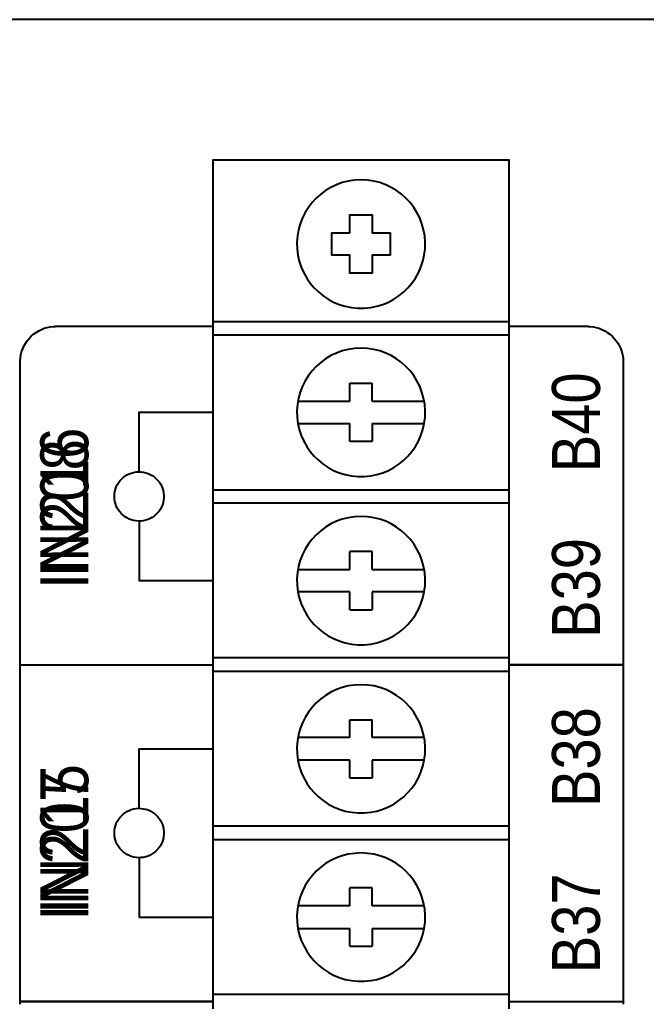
# Model space of a CAD drawing. Extents: x -11 to 35.7, y -8.8 to 26.3.
# Drawn here: x 21.332 to 22.728, y 8.577 to 10.765 of the extents above; entities that cross this region are included whole.
import ezdxf

# ---------------------------------------------------------------- set-up
doc = ezdxf.new("R2010")
doc.units = 0
doc.header["$MEASUREMENT"] = 0
for name, color, linetype in [('4_02__ADDITIONAL_12_STD_OU', 7, 'CONTINUOUS'), ('4_03__ADDITIONAL_4_STD_OUT', 7, 'CONTINUOUS'), ('4_04__ADDITIONAL_12_HIGH_I', 7, 'CONTINUOUS'), ('5_00_DWG', 7, 'CONTINUOUS')]:
    doc.layers.add(name, color=color, linetype=linetype)

msp = doc.modelspace()

# ---------------------------------------------------------------- linework, layer by layer
at = {"layer": '4_02__ADDITIONAL_12_STD_OU'}
for points in [[(22.4226, 3.702), (22.4226, 10.452), (21.7626, 10.452), (21.7626, 3.702), (22.4226, 3.702)], [(22.0676, 10.29), (22.0676, 10.33), (22.1176, 10.33), (22.1176, 10.29), (22.1576, 10.29), (22.1576, 10.24), (22.1176, 10.24), (22.1176, 10.2), (22.0676, 10.2), (22.0676, 10.24), (22.0276, 10.24), (22.0276, 10.29), (22.0676, 10.29)], [(21.7626, 10.0925), (22.4226, 10.0925)], [(21.3331, 8.5708), (21.3331, 8.6229), (21.3331, 8.6744), (21.3331, 8.7253), (21.3331, 8.7755), (21.3331, 8.825), (21.3331, 8.8739), (21.3331, 8.922), (21.3331, 8.9694), (21.3331, 9.016), (21.3331, 9.0619), (21.3331, 9.1069), (21.3331, 9.1511), (21.3331, 9.1945), (21.3331, 9.2369), (21.3331, 9.2785), (21.3331, 9.3192), (21.3331, 9.3589), (21.3331, 9.3977), (21.3331, 9.4355), (21.3331, 9.4722), (21.3331, 9.5079), (21.3331, 9.5426), (21.3331, 9.5762), (21.3331, 9.6087), (21.3331, 9.6401), (21.3331, 9.6704), (21.3331, 9.6994), (21.3331, 9.7273), (21.3331, 9.754), (21.3331, 9.7794), (21.3331, 9.8036), (21.3331, 9.8265), (21.3331, 9.8481), (21.3331, 9.8684), (21.3331, 9.8874), (21.3331, 9.9049), (21.3331, 9.9211), (21.3331, 9.9359), (21.3331, 9.9492), (21.3331, 9.9611), (21.3331, 9.9715), (21.3331, 9.9804), (21.3331, 9.9878), (21.3331, 9.9936), (21.3331, 9.9978), (21.3331, 10.0005), (21.3331, 10.0015), (21.3331, 10.0019), (21.3331, 10.0028), (21.3331, 10.0045), (21.3337, 10.0114), (21.3348, 10.0182), (21.3365, 10.0248), (21.3388, 10.0313), (21.3416, 10.0375), (21.3449, 10.0435), (21.3488, 10.0491), (21.3531, 10.0545), (21.3579, 10.0595), (21.3631, 10.0641), (21.3687, 10.0681), (21.3745, 10.0717), (21.3807, 10.0747), (21.387, 10.0772), (21.3936, 10.0791), (21.4003, 10.0805), (21.4071, 10.0813), (21.4106, 10.0815), (21.4123, 10.0816), (21.4131, 10.0816), (21.4133, 10.0816), (21.415, 10.0816), (21.418, 10.0816), (21.4224, 10.0816), (21.4281, 10.0816), (21.4349, 10.0816), (21.4429, 10.0816), (21.4518, 10.0816), (21.4617, 10.0816), (21.4724, 10.0816), (21.4838, 10.0816), (21.4959, 10.0816), (21.5086, 10.0816), (21.5353, 10.0816), (21.5633, 10.0816), (21.6205, 10.0816), (21.6482, 10.0816), (21.6744, 10.0816), (21.6868, 10.0816), (21.6985, 10.0816), (21.7095, 10.0816), (21.7198, 10.0816), (21.7291, 10.0816), (21.7375, 10.0816), (21.7448, 10.0816), (21.751, 10.0816), (21.756, 10.0816), (21.7596, 10.0816), (21.7619, 10.0816), (21.7626, 10.0816)], [(22.4226, 10.0816), (22.423, 10.0816), (22.4241, 10.0816), (22.4259, 10.0816), (22.4284, 10.0816), (22.4315, 10.0816), (22.4352, 10.0816), (22.4393, 10.0816), (22.444, 10.0816), (22.4546, 10.0816), (22.4666, 10.0816), (22.4797, 10.0816), (22.4935, 10.0816), (22.522, 10.0816), (22.536, 10.0816), (22.5493, 10.0816), (22.5616, 10.0816), (22.5727, 10.0816), (22.5821, 10.0816), (22.586, 10.0816), (22.5894, 10.0816), (22.5922, 10.0816), (22.5944, 10.0816), (22.596, 10.0816), (22.5968, 10.0816), (22.5969, 10.0816), (22.5977, 10.0816), (22.5994, 10.0815), (22.6029, 10.0813), (22.6097, 10.0805), (22.6164, 10.0791), (22.623, 10.0772), (22.6293, 10.0747), (22.6355, 10.0717), (22.6413, 10.0681), (22.6469, 10.0641), (22.6521, 10.0595), (22.6569, 10.0545), (22.6612, 10.0491), (22.6651, 10.0435), (22.6684, 10.0375), (22.6712, 10.0313), (22.6735, 10.0248), (22.6752, 10.0182), (22.6763, 10.0114), (22.6769, 10.0045), (22.6769, 10.0028), (22.6769, 10.0019), (22.6769, 10.0015), (22.6769, 10.0005), (22.6769, 9.9978), (22.6769, 9.9936), (22.6769, 9.9878), (22.6769, 9.9804), (22.6769, 9.9715), (22.6769, 9.9611), (22.6769, 9.9492), (22.6769, 9.9359), (22.6769, 9.9211), (22.6769, 9.9049), (22.6769, 9.8874), (22.6769, 9.8684), (22.6769, 9.8481), (22.6769, 9.8265), (22.6769, 9.8036), (22.6769, 9.7794), (22.6769, 9.754), (22.6769, 9.7273), (22.6769, 9.6994), (22.6769, 9.6704), (22.6769, 9.6401), (22.6769, 9.6087), (22.6769, 9.5762), (22.6769, 9.5426), (22.6769, 9.5079), (22.6769, 9.4722), (22.6769, 9.4355), (22.6769, 9.3977), (22.6769, 9.3589), (22.6769, 9.3192), (22.6769, 9.2785), (22.6769, 9.2369), (22.6769, 9.1945), (22.6769, 9.1511), (22.6769, 9.1069), (22.6769, 9.0619), (22.6769, 9.016), (22.6769, 8.9694), (22.6769, 8.922), (22.6769, 8.8739), (22.6769, 8.825), (22.6769, 8.7755), (22.6769, 8.7253), (22.6769, 8.6744), (22.6769, 8.6229), (22.6769, 8.5708)], [(21.7626, 10.0625), (22.4226, 10.0625)], [(22.0676, 9.915), (22.0676, 9.955)], [(22.0676, 9.955), (22.1176, 9.955)], [(22.1176, 9.915), (22.1176, 9.955)], [(21.9518, 9.915), (22.0676, 9.915)], [(22.1176, 9.915), (22.2334, 9.915)], [(21.5982, 9.7575), (21.5982, 9.89), (21.7563, 9.89)], [(21.9518, 9.865), (22.0676, 9.865)], [(22.0676, 9.825), (22.0676, 9.865)], [(22.1176, 9.865), (22.2334, 9.865)], [(22.1176, 9.865), (22.1176, 9.825)], [(22.1176, 9.825), (22.0676, 9.825)], [(21.7626, 9.7175), (22.4226, 9.7175)], [(22.4226, 9.6875), (21.7626, 9.6875)], [(21.5982, 9.6475), (21.5982, 9.515), (21.7626, 9.515)], [(22.1176, 9.58), (22.0676, 9.58)], [(22.0676, 9.54), (22.0676, 9.58)], [(22.1176, 9.54), (22.1176, 9.58)], [(21.9518, 9.54), (22.0676, 9.54)], [(22.1176, 9.54), (22.2334, 9.54)], [(22.0676, 9.49), (21.9518, 9.49)], [(22.0676, 9.45), (22.0676, 9.49)], [(22.2334, 9.49), (22.1176, 9.49)], [(22.1176, 9.49), (22.1176, 9.45)], [(22.0676, 9.45), (22.1176, 9.45)], [(22.4226, 9.3425), (21.7626, 9.3425)], [(21.3331, 9.3274), (21.7626, 9.3274)], [(22.4226, 9.3274), (22.6769, 9.3274)], [(22.4226, 9.3125), (21.7626, 9.3125)], [(22.0676, 9.205), (22.1176, 9.205)], [(22.0676, 9.165), (22.0676, 9.205)], [(22.1176, 9.165), (22.1176, 9.205)], [(22.0676, 9.165), (21.9518, 9.165)], [(22.2334, 9.165), (22.1176, 9.165)], [(21.5982, 9.0075), (21.5982, 9.14), (21.7626, 9.14)], [(22.0676, 9.115), (21.9518, 9.115)], [(22.0676, 9.075), (22.0676, 9.115)], [(22.2334, 9.115), (22.1176, 9.115)], [(22.1176, 9.115), (22.1176, 9.075)], [(22.1176, 9.075), (22.0676, 9.075)], [(22.4226, 8.9675), (21.7626, 8.9675)], [(22.4226, 8.9375), (21.7626, 8.9375)], [(21.5982, 8.8975), (21.5982, 8.765), (21.7626, 8.765)], [(22.1176, 8.83), (22.0676, 8.83)], [(22.0676, 8.79), (22.0676, 8.83)], [(22.1176, 8.79), (22.1176, 8.83)], [(22.0676, 8.79), (21.9518, 8.79)], [(22.2334, 8.79), (22.1176, 8.79)], [(21.9518, 8.74), (22.0676, 8.74)], [(22.0676, 8.7), (22.0676, 8.74)], [(22.1176, 8.74), (22.2334, 8.74)], [(22.1176, 8.74), (22.1176, 8.7)], [(22.0676, 8.7), (22.1176, 8.7)], [(21.3331, 8.5774), (21.7626, 8.5774)], [(22.4226, 8.5925), (21.7626, 8.5925)], [(22.4226, 8.5774), (22.6769, 8.5774)]]:
    msp.add_lwpolyline(points, dxfattribs=at)
for points in [[(22.0926, 10.408), (22.0782, 10.4073), (22.0642, 10.4052), (22.0507, 10.4017), (22.0377, 10.3971), (22.0254, 10.3912), (22.0137, 10.3843), (22.0028, 10.3763), (21.9927, 10.3673), (21.9835, 10.3574), (21.9752, 10.3467), (21.968, 10.3352), (21.9619, 10.323), (21.9569, 10.3102), (21.9532, 10.2968), (21.9507, 10.2829), (21.9497, 10.2686), (21.95, 10.2541), (21.9518, 10.24), (21.9549, 10.2264), (21.9592, 10.2133), (21.9648, 10.2008), (21.9715, 10.1889), (21.9792, 10.1778), (21.988, 10.1675), (21.9976, 10.1581), (22.0082, 10.1496), (22.0195, 10.1421), (22.0315, 10.1357), (22.0442, 10.1304), (22.0574, 10.1264), (22.0712, 10.1236), (22.0854, 10.1222), (22.0999, 10.1222), (22.1141, 10.1236), (22.1278, 10.1264), (22.1411, 10.1304), (22.1537, 10.1357), (22.1658, 10.1421), (22.1771, 10.1496), (22.1876, 10.1581), (22.1972, 10.1675), (22.206, 10.1778), (22.2137, 10.1889), (22.2204, 10.2008), (22.226, 10.2133), (22.2303, 10.2264), (22.2334, 10.24), (22.2352, 10.2541), (22.2356, 10.2686), (22.2345, 10.2829), (22.2321, 10.2968), (22.2283, 10.3102), (22.2233, 10.323), (22.2172, 10.3352), (22.21, 10.3467), (22.2017, 10.3574), (22.1925, 10.3673), (22.1824, 10.3763), (22.1715, 10.3843), (22.1598, 10.3912), (22.1475, 10.3971), (22.1345, 10.4017), (22.121, 10.4052), (22.107, 10.4073)], [(22.0926, 10.033), (22.0782, 10.0322), (22.0642, 10.0301), (22.0507, 10.0267), (22.0377, 10.0221), (22.0254, 10.0162), (22.0137, 10.0092), (22.0028, 10.0012), (21.9927, 9.9923), (21.9835, 9.9824), (21.9752, 9.9717), (21.968, 9.9602), (21.9619, 9.948), (21.9569, 9.9352), (21.9532, 9.9218), (21.9507, 9.9079), (21.9497, 9.8936), (21.95, 9.8791), (21.9518, 9.865), (21.9549, 9.8514), (21.9592, 9.8383), (21.9648, 9.8258), (21.9715, 9.8139), (21.9792, 9.8028), (21.988, 9.7925), (21.9976, 9.7831), (22.0082, 9.7746), (22.0195, 9.7671), (22.0315, 9.7606), (22.0442, 9.7554), (22.0574, 9.7513), (22.0712, 9.7486), (22.0854, 9.7471), (22.0999, 9.7471), (22.1141, 9.7486), (22.1278, 9.7513), (22.1411, 9.7554), (22.1537, 9.7606), (22.1658, 9.7671), (22.1771, 9.7746), (22.1876, 9.7831), (22.1972, 9.7925), (22.206, 9.8028), (22.2137, 9.8139), (22.2204, 9.8258), (22.226, 9.8383), (22.2303, 9.8514), (22.2334, 9.865), (22.2352, 9.8791), (22.2356, 9.8936), (22.2345, 9.9079), (22.2321, 9.9218), (22.2283, 9.9352), (22.2233, 9.948), (22.2172, 9.9602), (22.21, 9.9717), (22.2017, 9.9824), (22.1925, 9.9923), (22.1824, 10.0012), (22.1715, 10.0092), (22.1598, 10.0162), (22.1475, 10.0221), (22.1345, 10.0267), (22.121, 10.0301), (22.107, 10.0322)], [(21.5432, 9.7025), (21.5435, 9.708), (21.5443, 9.7134), (21.5456, 9.7186), (21.5474, 9.7236), (21.5496, 9.7283), (21.5523, 9.7328), (21.5554, 9.737), (21.5589, 9.7409), (21.5627, 9.7444), (21.5668, 9.7476), (21.5712, 9.7504), (21.5759, 9.7528), (21.5808, 9.7547), (21.586, 9.7561), (21.5913, 9.757), (21.5968, 9.7575), (21.6024, 9.7573), (21.6078, 9.7566), (21.613, 9.7554), (21.6181, 9.7538), (21.6229, 9.7516), (21.6275, 9.7491), (21.6317, 9.7461), (21.6357, 9.7427), (21.6393, 9.739), (21.6426, 9.7349), (21.6455, 9.7306), (21.6479, 9.726), (21.65, 9.7211), (21.6515, 9.716), (21.6526, 9.7107), (21.6531, 9.7052), (21.6531, 9.6997), (21.6526, 9.6942), (21.6515, 9.6889), (21.65, 9.6838), (21.6479, 9.679), (21.6455, 9.6743), (21.6426, 9.67), (21.6393, 9.6659), (21.6357, 9.6622), (21.6317, 9.6589), (21.6275, 9.6559), (21.6229, 9.6533), (21.6181, 9.6512), (21.613, 9.6495), (21.6078, 9.6483), (21.6024, 9.6476), (21.5968, 9.6475), (21.5913, 9.6479), (21.586, 9.6488), (21.5808, 9.6503), (21.5759, 9.6522), (21.5712, 9.6545), (21.5668, 9.6573), (21.5627, 9.6605), (21.5589, 9.664), (21.5554, 9.6679), (21.5523, 9.6721), (21.5496, 9.6766), (21.5474, 9.6814), (21.5456, 9.6864), (21.5443, 9.6915), (21.5435, 9.6969)], [(22.0926, 9.658), (22.0782, 9.6572), (22.0642, 9.6551), (22.0507, 9.6517), (22.0377, 9.6471), (22.0254, 9.6412), (22.0137, 9.6342), (22.0028, 9.6262), (21.9927, 9.6173), (21.9835, 9.6074), (21.9752, 9.5967), (21.968, 9.5852), (21.9619, 9.573), (21.9569, 9.5602), (21.9532, 9.5468), (21.9507, 9.5329), (21.9497, 9.5186), (21.95, 9.5041), (21.9518, 9.49), (21.9549, 9.4764), (21.9592, 9.4633), (21.9648, 9.4508), (21.9715, 9.4389), (21.9792, 9.4278), (21.988, 9.4175), (21.9976, 9.4081), (22.0082, 9.3996), (22.0195, 9.3921), (22.0315, 9.3856), (22.0442, 9.3804), (22.0574, 9.3763), (22.0712, 9.3736), (22.0854, 9.3721), (22.0999, 9.3721), (22.1141, 9.3736), (22.1278, 9.3763), (22.1411, 9.3804), (22.1537, 9.3856), (22.1658, 9.3921), (22.1771, 9.3996), (22.1876, 9.4081), (22.1972, 9.4175), (22.206, 9.4278), (22.2137, 9.4389), (22.2204, 9.4508), (22.226, 9.4633), (22.2303, 9.4764), (22.2334, 9.49), (22.2352, 9.5041), (22.2356, 9.5186), (22.2345, 9.5329), (22.2321, 9.5468), (22.2283, 9.5602), (22.2233, 9.573), (22.2172, 9.5852), (22.21, 9.5967), (22.2017, 9.6074), (22.1925, 9.6173), (22.1824, 9.6262), (22.1715, 9.6342), (22.1598, 9.6412), (22.1475, 9.6471), (22.1345, 9.6517), (22.121, 9.6551), (22.107, 9.6572)], [(22.0926, 9.283), (22.0782, 9.2822), (22.0642, 9.2801), (22.0507, 9.2767), (22.0377, 9.2721), (22.0254, 9.2662), (22.0137, 9.2592), (22.0028, 9.2512), (21.9927, 9.2423), (21.9835, 9.2324), (21.9752, 9.2217), (21.968, 9.2102), (21.9619, 9.198), (21.9569, 9.1852), (21.9532, 9.1718), (21.9507, 9.1579), (21.9497, 9.1436), (21.95, 9.1291), (21.9518, 9.115), (21.9549, 9.1014), (21.9592, 9.0883), (21.9648, 9.0758), (21.9715, 9.0639), (21.9792, 9.0528), (21.988, 9.0425), (21.9976, 9.0331), (22.0082, 9.0246), (22.0195, 9.0171), (22.0315, 9.0106), (22.0442, 9.0054), (22.0574, 9.0013), (22.0712, 8.9986), (22.0854, 8.9971), (22.0999, 8.9971), (22.1141, 8.9986), (22.1278, 9.0013), (22.1411, 9.0054), (22.1537, 9.0106), (22.1658, 9.0171), (22.1771, 9.0246), (22.1876, 9.0331), (22.1972, 9.0425), (22.206, 9.0528), (22.2137, 9.0639), (22.2204, 9.0758), (22.226, 9.0883), (22.2303, 9.1014), (22.2334, 9.115), (22.2352, 9.1291), (22.2356, 9.1436), (22.2345, 9.1579), (22.2321, 9.1718), (22.2283, 9.1852), (22.2233, 9.198), (22.2172, 9.2102), (22.21, 9.2217), (22.2017, 9.2324), (22.1925, 9.2423), (22.1824, 9.2512), (22.1715, 9.2592), (22.1598, 9.2662), (22.1475, 9.2721), (22.1345, 9.2767), (22.121, 9.2801), (22.107, 9.2822)], [(21.5432, 8.9525), (21.5435, 8.958), (21.5443, 8.9634), (21.5456, 8.9686), (21.5474, 8.9736), (21.5496, 8.9783), (21.5523, 8.9828), (21.5554, 8.987), (21.5589, 8.9909), (21.5627, 8.9944), (21.5668, 8.9976), (21.5712, 9.0004), (21.5759, 9.0028), (21.5808, 9.0047), (21.586, 9.0061), (21.5913, 9.007), (21.5968, 9.0075), (21.6024, 9.0073), (21.6078, 9.0066), (21.613, 9.0054), (21.6181, 9.0038), (21.6229, 9.0016), (21.6275, 8.9991), (21.6317, 8.9961), (21.6357, 8.9927), (21.6393, 8.989), (21.6426, 8.9849), (21.6455, 8.9806), (21.6479, 8.976), (21.65, 8.9711), (21.6515, 8.966), (21.6526, 8.9607), (21.6531, 8.9552), (21.6531, 8.9497), (21.6526, 8.9442), (21.6515, 8.9389), (21.65, 8.9338), (21.6479, 8.929), (21.6455, 8.9243), (21.6426, 8.92), (21.6393, 8.9159), (21.6357, 8.9122), (21.6317, 8.9089), (21.6275, 8.9059), (21.6229, 8.9033), (21.6181, 8.9012), (21.613, 8.8995), (21.6078, 8.8983), (21.6024, 8.8976), (21.5968, 8.8975), (21.5913, 8.8979), (21.586, 8.8988), (21.5808, 8.9003), (21.5759, 8.9022), (21.5712, 8.9045), (21.5668, 8.9073), (21.5627, 8.9105), (21.5589, 8.914), (21.5554, 8.9179), (21.5523, 8.9221), (21.5496, 8.9266), (21.5474, 8.9314), (21.5456, 8.9364), (21.5443, 8.9415), (21.5435, 8.9469)], [(22.0926, 8.908), (22.0782, 8.9072), (22.0642, 8.9051), (22.0507, 8.9017), (22.0377, 8.8971), (22.0254, 8.8912), (22.0137, 8.8842), (22.0028, 8.8762), (21.9927, 8.8673), (21.9835, 8.8574), (21.9752, 8.8467), (21.968, 8.8352), (21.9619, 8.823), (21.9569, 8.8102), (21.9532, 8.7968), (21.9507, 8.7829), (21.9497, 8.7686), (21.95, 8.7541), (21.9518, 8.74), (21.9549, 8.7264), (21.9592, 8.7133), (21.9648, 8.7008), (21.9715, 8.6889), (21.9792, 8.6778), (21.988, 8.6675), (21.9976, 8.6581), (22.0082, 8.6496), (22.0195, 8.6421), (22.0315, 8.6356), (22.0442, 8.6304), (22.0574, 8.6263), (22.0712, 8.6236), (22.0854, 8.6221), (22.0999, 8.6221), (22.1141, 8.6236), (22.1278, 8.6263), (22.1411, 8.6304), (22.1537, 8.6356), (22.1658, 8.6421), (22.1771, 8.6496), (22.1876, 8.6581), (22.1972, 8.6675), (22.206, 8.6778), (22.2137, 8.6889), (22.2204, 8.7008), (22.226, 8.7133), (22.2303, 8.7264), (22.2334, 8.74), (22.2352, 8.7541), (22.2356, 8.7686), (22.2345, 8.7829), (22.2321, 8.7968), (22.2283, 8.8102), (22.2233, 8.823), (22.2172, 8.8352), (22.21, 8.8467), (22.2017, 8.8574), (22.1925, 8.8673), (22.1824, 8.8762), (22.1715, 8.8842), (22.1598, 8.8912), (22.1475, 8.8971), (22.1345, 8.9017), (22.121, 8.9051), (22.107, 8.9072)]]:
    msp.add_lwpolyline(points, close=True, dxfattribs=at)
at = {"layer": '4_03__ADDITIONAL_4_STD_OUT'}
for points in [[(22.4226, 3.702), (22.4226, 10.452), (21.7626, 10.452), (21.7626, 3.702), (22.4226, 3.702)], [(22.0676, 10.29), (22.0676, 10.33), (22.1176, 10.33), (22.1176, 10.29), (22.1576, 10.29), (22.1576, 10.24), (22.1176, 10.24), (22.1176, 10.2), (22.0676, 10.2), (22.0676, 10.24), (22.0276, 10.24), (22.0276, 10.29), (22.0676, 10.29)], [(21.7626, 10.0925), (22.4226, 10.0925)], [(21.3331, 8.5708), (21.3331, 8.6229), (21.3331, 8.6744), (21.3331, 8.7253), (21.3331, 8.7755), (21.3331, 8.825), (21.3331, 8.8739), (21.3331, 8.922), (21.3331, 8.9694), (21.3331, 9.016), (21.3331, 9.0619), (21.3331, 9.1069), (21.3331, 9.1511), (21.3331, 9.1945), (21.3331, 9.2369), (21.3331, 9.2785), (21.3331, 9.3192), (21.3331, 9.3589), (21.3331, 9.3977), (21.3331, 9.4355), (21.3331, 9.4722), (21.3331, 9.5079), (21.3331, 9.5426), (21.3331, 9.5762), (21.3331, 9.6087), (21.3331, 9.6401), (21.3331, 9.6704), (21.3331, 9.6994), (21.3331, 9.7273), (21.3331, 9.754), (21.3331, 9.7794), (21.3331, 9.8036), (21.3331, 9.8265), (21.3331, 9.8481), (21.3331, 9.8684), (21.3331, 9.8874), (21.3331, 9.9049), (21.3331, 9.9211), (21.3331, 9.9359), (21.3331, 9.9492), (21.3331, 9.9611), (21.3331, 9.9715), (21.3331, 9.9804), (21.3331, 9.9878), (21.3331, 9.9936), (21.3331, 9.9978), (21.3331, 10.0005), (21.3331, 10.0015), (21.3331, 10.0019), (21.3331, 10.0028), (21.3331, 10.0045), (21.3337, 10.0114), (21.3348, 10.0182), (21.3365, 10.0248), (21.3388, 10.0313), (21.3416, 10.0375), (21.3449, 10.0435), (21.3488, 10.0491), (21.3531, 10.0545), (21.3579, 10.0595), (21.3631, 10.0641), (21.3687, 10.0681), (21.3745, 10.0717), (21.3807, 10.0747), (21.387, 10.0772), (21.3936, 10.0791), (21.4003, 10.0805), (21.4071, 10.0813), (21.4106, 10.0815), (21.4123, 10.0816), (21.4131, 10.0816), (21.4133, 10.0816), (21.415, 10.0816), (21.418, 10.0816), (21.4224, 10.0816), (21.4281, 10.0816), (21.4349, 10.0816), (21.4429, 10.0816), (21.4518, 10.0816), (21.4617, 10.0816), (21.4724, 10.0816), (21.4838, 10.0816), (21.4959, 10.0816), (21.5086, 10.0816), (21.5353, 10.0816), (21.5633, 10.0816), (21.6205, 10.0816), (21.6482, 10.0816), (21.6744, 10.0816), (21.6868, 10.0816), (21.6985, 10.0816), (21.7095, 10.0816), (21.7198, 10.0816), (21.7291, 10.0816), (21.7375, 10.0816), (21.7448, 10.0816), (21.751, 10.0816), (21.756, 10.0816), (21.7596, 10.0816), (21.7619, 10.0816), (21.7626, 10.0816)], [(22.4226, 10.0816), (22.423, 10.0816), (22.4241, 10.0816), (22.4259, 10.0816), (22.4284, 10.0816), (22.4315, 10.0816), (22.4352, 10.0816), (22.4393, 10.0816), (22.444, 10.0816), (22.4546, 10.0816), (22.4666, 10.0816), (22.4797, 10.0816), (22.4935, 10.0816), (22.522, 10.0816), (22.536, 10.0816), (22.5493, 10.0816), (22.5617, 10.0816), (22.5727, 10.0816), (22.5821, 10.0816), (22.586, 10.0816), (22.5894, 10.0816), (22.5923, 10.0816), (22.5945, 10.0816), (22.596, 10.0816), (22.5968, 10.0816), (22.5969, 10.0816), (22.5977, 10.0816), (22.5994, 10.0815), (22.6029, 10.0813), (22.6097, 10.0805), (22.6164, 10.0791), (22.623, 10.0772), (22.6294, 10.0747), (22.6355, 10.0717), (22.6413, 10.0681), (22.6469, 10.0641), (22.6521, 10.0595), (22.6569, 10.0545), (22.6612, 10.0491), (22.6651, 10.0435), (22.6684, 10.0375), (22.6712, 10.0313), (22.6735, 10.0248), (22.6752, 10.0182), (22.6763, 10.0114), (22.6769, 10.0045), (22.6769, 10.0028), (22.6769, 10.0019), (22.6769, 10.0015), (22.6769, 10.0005), (22.6769, 9.9978), (22.6769, 9.9936), (22.6769, 9.9878), (22.6769, 9.9804), (22.6769, 9.9715), (22.6769, 9.9611), (22.6769, 9.9492), (22.6769, 9.9359), (22.6769, 9.9211), (22.6769, 9.9049), (22.6769, 9.8874), (22.6769, 9.8684), (22.6769, 9.8481), (22.6769, 9.8265), (22.6769, 9.8036), (22.6769, 9.7794), (22.6769, 9.754), (22.6769, 9.7273), (22.6769, 9.6994), (22.6769, 9.6704), (22.6769, 9.6401), (22.6769, 9.6087), (22.6769, 9.5762), (22.6769, 9.5426), (22.6769, 9.5079), (22.6769, 9.4722), (22.6769, 9.4355), (22.6769, 9.3977), (22.6769, 9.3589), (22.6769, 9.3192), (22.6769, 9.2785), (22.6769, 9.2369), (22.6769, 9.1945), (22.6769, 9.1511), (22.6769, 9.1069), (22.6769, 9.0619), (22.6769, 9.016), (22.6769, 8.9694), (22.6769, 8.922), (22.6769, 8.8739), (22.6769, 8.825), (22.6769, 8.7755), (22.6769, 8.7253), (22.6769, 8.6744), (22.6769, 8.6229), (22.6769, 8.5708)], [(21.7626, 10.0625), (22.4226, 10.0625)], [(22.0676, 9.915), (22.0676, 9.955)], [(22.0676, 9.955), (22.1176, 9.955)], [(22.1176, 9.915), (22.1176, 9.955)], [(21.9518, 9.915), (22.0676, 9.915)], [(22.1176, 9.915), (22.2334, 9.915)], [(21.5982, 9.7575), (21.5982, 9.89), (21.7626, 9.89)], [(21.9518, 9.865), (22.0676, 9.865)], [(22.0676, 9.825), (22.0676, 9.865)], [(22.1176, 9.865), (22.2334, 9.865)], [(22.1176, 9.865), (22.1176, 9.825)], [(22.1176, 9.825), (22.0676, 9.825)], [(21.7626, 9.7175), (22.4226, 9.7175)], [(22.4226, 9.6875), (21.7626, 9.6875)], [(21.5982, 9.6475), (21.5982, 9.515), (21.7626, 9.515)], [(22.1176, 9.58), (22.0676, 9.58)], [(22.0676, 9.54), (22.0676, 9.58)], [(22.1176, 9.54), (22.1176, 9.58)], [(21.9518, 9.54), (22.0676, 9.54)], [(22.1176, 9.54), (22.2334, 9.54)], [(22.0676, 9.49), (21.9518, 9.49)], [(22.0676, 9.45), (22.0676, 9.49)], [(22.2334, 9.49), (22.1176, 9.49)], [(22.1176, 9.49), (22.1176, 9.45)], [(22.0676, 9.45), (22.1176, 9.45)], [(22.4226, 9.3425), (21.7626, 9.3425)], [(21.3331, 9.3274), (21.7626, 9.3274)], [(22.6769, 9.3274), (22.4226, 9.3274)], [(22.4226, 9.3125), (21.7626, 9.3125)], [(22.0676, 9.205), (22.1176, 9.205)], [(22.0676, 9.165), (22.0676, 9.205)], [(22.1176, 9.165), (22.1176, 9.205)], [(22.0676, 9.165), (21.9518, 9.165)], [(22.2334, 9.165), (22.1176, 9.165)], [(21.5982, 9.0075), (21.5982, 9.14), (21.7626, 9.14)], [(22.0676, 9.115), (21.9518, 9.115)], [(22.0676, 9.075), (22.0676, 9.115)], [(22.2334, 9.115), (22.1176, 9.115)], [(22.1176, 9.115), (22.1176, 9.075)], [(22.1176, 9.075), (22.0676, 9.075)], [(22.4226, 8.9675), (21.7626, 8.9675)], [(22.4226, 8.9375), (21.7626, 8.9375)], [(21.5982, 8.8975), (21.5982, 8.765), (21.7626, 8.765)], [(22.1176, 8.83), (22.0676, 8.83)], [(22.0676, 8.79), (22.0676, 8.83)], [(22.1176, 8.79), (22.1176, 8.83)], [(22.0676, 8.79), (21.9518, 8.79)], [(22.2334, 8.79), (22.1176, 8.79)], [(21.9518, 8.74), (22.0676, 8.74)], [(22.0676, 8.7), (22.0676, 8.74)], [(22.1176, 8.74), (22.2334, 8.74)], [(22.1176, 8.74), (22.1176, 8.7)], [(22.0676, 8.7), (22.1176, 8.7)], [(21.7626, 8.5774), (21.3331, 8.5774)], [(22.4226, 8.5925), (21.7626, 8.5925)], [(22.4226, 8.5774), (22.6769, 8.5774)]]:
    msp.add_lwpolyline(points, dxfattribs=at)
for points in [[(22.0926, 10.408), (22.0782, 10.4073), (22.0642, 10.4052), (22.0507, 10.4017), (22.0377, 10.3971), (22.0254, 10.3912), (22.0137, 10.3843), (22.0028, 10.3763), (21.9927, 10.3673), (21.9835, 10.3574), (21.9752, 10.3467), (21.968, 10.3352), (21.9619, 10.323), (21.9569, 10.3102), (21.9532, 10.2968), (21.9507, 10.2829), (21.9497, 10.2686), (21.95, 10.2541), (21.9518, 10.24), (21.9549, 10.2264), (21.9592, 10.2133), (21.9648, 10.2008), (21.9715, 10.1889), (21.9792, 10.1778), (21.988, 10.1675), (21.9976, 10.1581), (22.0082, 10.1496), (22.0195, 10.1421), (22.0315, 10.1357), (22.0442, 10.1304), (22.0574, 10.1264), (22.0712, 10.1236), (22.0854, 10.1222), (22.0999, 10.1222), (22.1141, 10.1236), (22.1278, 10.1264), (22.1411, 10.1304), (22.1537, 10.1357), (22.1658, 10.1421), (22.1771, 10.1496), (22.1876, 10.1581), (22.1972, 10.1675), (22.206, 10.1778), (22.2137, 10.1889), (22.2204, 10.2008), (22.226, 10.2133), (22.2303, 10.2264), (22.2334, 10.24), (22.2352, 10.2541), (22.2356, 10.2686), (22.2345, 10.2829), (22.2321, 10.2968), (22.2283, 10.3102), (22.2233, 10.323), (22.2172, 10.3352), (22.21, 10.3467), (22.2017, 10.3574), (22.1925, 10.3673), (22.1824, 10.3763), (22.1715, 10.3843), (22.1598, 10.3912), (22.1475, 10.3971), (22.1345, 10.4017), (22.121, 10.4052), (22.107, 10.4073)], [(22.0926, 10.033), (22.0782, 10.0322), (22.0642, 10.0301), (22.0507, 10.0267), (22.0377, 10.0221), (22.0254, 10.0162), (22.0137, 10.0092), (22.0028, 10.0012), (21.9927, 9.9923), (21.9835, 9.9824), (21.9752, 9.9717), (21.968, 9.9602), (21.9619, 9.948), (21.9569, 9.9352), (21.9532, 9.9218), (21.9507, 9.9079), (21.9497, 9.8936), (21.95, 9.8791), (21.9518, 9.865), (21.9549, 9.8514), (21.9592, 9.8383), (21.9648, 9.8258), (21.9715, 9.8139), (21.9792, 9.8028), (21.988, 9.7925), (21.9976, 9.7831), (22.0082, 9.7746), (22.0195, 9.7671), (22.0315, 9.7606), (22.0442, 9.7554), (22.0574, 9.7513), (22.0712, 9.7486), (22.0854, 9.7471), (22.0999, 9.7471), (22.1141, 9.7486), (22.1278, 9.7513), (22.1411, 9.7554), (22.1537, 9.7606), (22.1658, 9.7671), (22.1771, 9.7746), (22.1876, 9.7831), (22.1972, 9.7925), (22.206, 9.8028), (22.2137, 9.8139), (22.2204, 9.8258), (22.226, 9.8383), (22.2303, 9.8514), (22.2334, 9.865), (22.2352, 9.8791), (22.2356, 9.8936), (22.2345, 9.9079), (22.2321, 9.9218), (22.2283, 9.9352), (22.2233, 9.948), (22.2172, 9.9602), (22.21, 9.9717), (22.2017, 9.9824), (22.1925, 9.9923), (22.1824, 10.0012), (22.1715, 10.0092), (22.1598, 10.0162), (22.1475, 10.0221), (22.1345, 10.0267), (22.121, 10.0301), (22.107, 10.0322)], [(21.5432, 9.7025), (21.5435, 9.708), (21.5443, 9.7134), (21.5456, 9.7186), (21.5474, 9.7236), (21.5496, 9.7283), (21.5523, 9.7328), (21.5554, 9.737), (21.5589, 9.7409), (21.5627, 9.7444), (21.5668, 9.7476), (21.5712, 9.7504), (21.5759, 9.7528), (21.5808, 9.7547), (21.586, 9.7561), (21.5913, 9.757), (21.5968, 9.7575), (21.6024, 9.7573), (21.6078, 9.7566), (21.6131, 9.7554), (21.6181, 9.7538), (21.6229, 9.7516), (21.6275, 9.7491), (21.6317, 9.7461), (21.6357, 9.7427), (21.6393, 9.739), (21.6426, 9.7349), (21.6455, 9.7306), (21.648, 9.726), (21.65, 9.7211), (21.6515, 9.716), (21.6526, 9.7107), (21.6531, 9.7052), (21.6531, 9.6997), (21.6526, 9.6942), (21.6515, 9.6889), (21.65, 9.6838), (21.648, 9.679), (21.6455, 9.6743), (21.6426, 9.67), (21.6393, 9.6659), (21.6357, 9.6622), (21.6317, 9.6589), (21.6275, 9.6559), (21.6229, 9.6533), (21.6181, 9.6512), (21.6131, 9.6495), (21.6078, 9.6483), (21.6024, 9.6476), (21.5968, 9.6475), (21.5913, 9.6479), (21.586, 9.6488), (21.5808, 9.6503), (21.5759, 9.6522), (21.5712, 9.6545), (21.5668, 9.6573), (21.5627, 9.6605), (21.5589, 9.664), (21.5554, 9.6679), (21.5523, 9.6721), (21.5496, 9.6766), (21.5474, 9.6814), (21.5456, 9.6864), (21.5443, 9.6915), (21.5435, 9.6969)], [(22.0926, 9.658), (22.0782, 9.6572), (22.0642, 9.6551), (22.0507, 9.6517), (22.0377, 9.6471), (22.0254, 9.6412), (22.0137, 9.6342), (22.0028, 9.6262), (21.9927, 9.6173), (21.9835, 9.6074), (21.9752, 9.5967), (21.968, 9.5852), (21.9619, 9.573), (21.9569, 9.5602), (21.9532, 9.5468), (21.9507, 9.5329), (21.9497, 9.5186), (21.95, 9.5041), (21.9518, 9.49), (21.9549, 9.4764), (21.9592, 9.4633), (21.9648, 9.4508), (21.9715, 9.4389), (21.9792, 9.4278), (21.988, 9.4175), (21.9976, 9.4081), (22.0082, 9.3996), (22.0195, 9.3921), (22.0315, 9.3856), (22.0442, 9.3804), (22.0574, 9.3763), (22.0712, 9.3736), (22.0854, 9.3721), (22.0999, 9.3721), (22.1141, 9.3736), (22.1278, 9.3763), (22.1411, 9.3804), (22.1537, 9.3856), (22.1658, 9.3921), (22.1771, 9.3996), (22.1876, 9.4081), (22.1972, 9.4175), (22.206, 9.4278), (22.2137, 9.4389), (22.2204, 9.4508), (22.226, 9.4633), (22.2303, 9.4764), (22.2334, 9.49), (22.2352, 9.5041), (22.2356, 9.5186), (22.2345, 9.5329), (22.2321, 9.5468), (22.2283, 9.5602), (22.2233, 9.573), (22.2172, 9.5852), (22.21, 9.5967), (22.2017, 9.6074), (22.1925, 9.6173), (22.1824, 9.6262), (22.1715, 9.6342), (22.1598, 9.6412), (22.1475, 9.6471), (22.1345, 9.6517), (22.121, 9.6551), (22.107, 9.6572)], [(22.0926, 9.283), (22.0782, 9.2822), (22.0642, 9.2801), (22.0507, 9.2767), (22.0377, 9.2721), (22.0254, 9.2662), (22.0137, 9.2592), (22.0028, 9.2512), (21.9927, 9.2423), (21.9835, 9.2324), (21.9752, 9.2217), (21.968, 9.2102), (21.9619, 9.198), (21.9569, 9.1852), (21.9532, 9.1718), (21.9507, 9.1579), (21.9497, 9.1436), (21.95, 9.1291), (21.9518, 9.115), (21.9549, 9.1014), (21.9592, 9.0883), (21.9648, 9.0758), (21.9715, 9.0639), (21.9792, 9.0528), (21.988, 9.0425), (21.9976, 9.0331), (22.0082, 9.0246), (22.0195, 9.0171), (22.0315, 9.0106), (22.0442, 9.0054), (22.0574, 9.0013), (22.0712, 8.9986), (22.0854, 8.9971), (22.0999, 8.9971), (22.1141, 8.9986), (22.1278, 9.0013), (22.1411, 9.0054), (22.1537, 9.0106), (22.1658, 9.0171), (22.1771, 9.0246), (22.1876, 9.0331), (22.1972, 9.0425), (22.206, 9.0528), (22.2137, 9.0639), (22.2204, 9.0758), (22.226, 9.0883), (22.2303, 9.1014), (22.2334, 9.115), (22.2352, 9.1291), (22.2356, 9.1436), (22.2345, 9.1579), (22.2321, 9.1718), (22.2283, 9.1852), (22.2233, 9.198), (22.2172, 9.2102), (22.21, 9.2217), (22.2017, 9.2324), (22.1925, 9.2423), (22.1824, 9.2512), (22.1715, 9.2592), (22.1598, 9.2662), (22.1475, 9.2721), (22.1345, 9.2767), (22.121, 9.2801), (22.107, 9.2822)], [(21.5432, 8.9525), (21.5435, 8.958), (21.5443, 8.9634), (21.5456, 8.9686), (21.5474, 8.9736), (21.5496, 8.9783), (21.5523, 8.9828), (21.5554, 8.987), (21.5589, 8.9909), (21.5627, 8.9944), (21.5668, 8.9976), (21.5712, 9.0004), (21.5759, 9.0028), (21.5808, 9.0047), (21.586, 9.0061), (21.5913, 9.007), (21.5968, 9.0075), (21.6024, 9.0073), (21.6078, 9.0066), (21.6131, 9.0054), (21.6181, 9.0038), (21.6229, 9.0016), (21.6275, 8.9991), (21.6317, 8.9961), (21.6357, 8.9927), (21.6393, 8.989), (21.6426, 8.9849), (21.6455, 8.9806), (21.648, 8.976), (21.65, 8.9711), (21.6515, 8.966), (21.6526, 8.9607), (21.6531, 8.9552), (21.6531, 8.9497), (21.6526, 8.9442), (21.6515, 8.9389), (21.65, 8.9338), (21.648, 8.929), (21.6455, 8.9243), (21.6426, 8.92), (21.6393, 8.9159), (21.6357, 8.9122), (21.6317, 8.9089), (21.6275, 8.9059), (21.6229, 8.9033), (21.6181, 8.9012), (21.6131, 8.8995), (21.6078, 8.8983), (21.6024, 8.8976), (21.5968, 8.8975), (21.5913, 8.8979), (21.586, 8.8988), (21.5808, 8.9003), (21.5759, 8.9022), (21.5712, 8.9045), (21.5668, 8.9073), (21.5627, 8.9105), (21.5589, 8.914), (21.5554, 8.9179), (21.5523, 8.9221), (21.5496, 8.9266), (21.5474, 8.9314), (21.5456, 8.9364), (21.5443, 8.9415), (21.5435, 8.9469)], [(22.0926, 8.908), (22.0782, 8.9072), (22.0642, 8.9051), (22.0507, 8.9017), (22.0377, 8.8971), (22.0254, 8.8912), (22.0137, 8.8842), (22.0028, 8.8762), (21.9927, 8.8673), (21.9835, 8.8574), (21.9752, 8.8467), (21.968, 8.8352), (21.9619, 8.823), (21.9569, 8.8102), (21.9532, 8.7968), (21.9507, 8.7829), (21.9497, 8.7686), (21.95, 8.7541), (21.9518, 8.74), (21.9549, 8.7264), (21.9592, 8.7133), (21.9648, 8.7008), (21.9715, 8.6889), (21.9792, 8.6778), (21.988, 8.6675), (21.9976, 8.6581), (22.0082, 8.6496), (22.0195, 8.6421), (22.0315, 8.6356), (22.0442, 8.6304), (22.0574, 8.6263), (22.0712, 8.6236), (22.0854, 8.6221), (22.0999, 8.6221), (22.1141, 8.6236), (22.1278, 8.6263), (22.1411, 8.6304), (22.1537, 8.6356), (22.1658, 8.6421), (22.1771, 8.6496), (22.1876, 8.6581), (22.1972, 8.6675), (22.206, 8.6778), (22.2137, 8.6889), (22.2204, 8.7008), (22.226, 8.7133), (22.2303, 8.7264), (22.2334, 8.74), (22.2352, 8.7541), (22.2356, 8.7686), (22.2345, 8.7829), (22.2321, 8.7968), (22.2283, 8.8102), (22.2233, 8.823), (22.2172, 8.8352), (22.21, 8.8467), (22.2017, 8.8574), (22.1925, 8.8673), (22.1824, 8.8762), (22.1715, 8.8842), (22.1598, 8.8912), (22.1475, 8.8971), (22.1345, 8.9017), (22.121, 8.9051), (22.107, 8.9072)]]:
    msp.add_lwpolyline(points, close=True, dxfattribs=at)
at = {"layer": '4_04__ADDITIONAL_12_HIGH_I'}
for points in [[(22.4226, 3.702), (22.4226, 10.452), (21.7626, 10.452), (21.7626, 3.702), (22.4226, 3.702)], [(22.0676, 10.29), (22.0676, 10.33), (22.1176, 10.33), (22.1176, 10.29), (22.1576, 10.29), (22.1576, 10.24), (22.1176, 10.24), (22.1176, 10.2), (22.0676, 10.2), (22.0676, 10.24), (22.0276, 10.24), (22.0276, 10.29), (22.0676, 10.29)], [(21.7626, 10.0925), (22.4226, 10.0925)], [(21.3331, 8.5708), (21.3331, 8.6229), (21.3331, 8.6744), (21.3331, 8.7253), (21.3331, 8.7755), (21.3331, 8.825), (21.3331, 8.8739), (21.3331, 8.922), (21.3331, 8.9694), (21.3331, 9.016), (21.3331, 9.0619), (21.3331, 9.1069), (21.3331, 9.1511), (21.3331, 9.1945), (21.3331, 9.2369), (21.3331, 9.2785), (21.3331, 9.3192), (21.3331, 9.3589), (21.3331, 9.3977), (21.3331, 9.4355), (21.3331, 9.4722), (21.3331, 9.5079), (21.3331, 9.5426), (21.3331, 9.5762), (21.3331, 9.6087), (21.3331, 9.6401), (21.3331, 9.6704), (21.3331, 9.6994), (21.3331, 9.7273), (21.3331, 9.754), (21.3331, 9.7794), (21.3331, 9.8036), (21.3331, 9.8265), (21.3331, 9.8481), (21.3331, 9.8684), (21.3331, 9.8874), (21.3331, 9.9049), (21.3331, 9.9211), (21.3331, 9.9359), (21.3331, 9.9492), (21.3331, 9.9611), (21.3331, 9.9715), (21.3331, 9.9804), (21.3331, 9.9878), (21.3331, 9.9936), (21.3331, 9.9978), (21.3331, 10.0005), (21.3331, 10.0015), (21.3331, 10.0019), (21.3331, 10.0028), (21.3331, 10.0045), (21.3337, 10.0114), (21.3348, 10.0182), (21.3365, 10.0248), (21.3388, 10.0313), (21.3416, 10.0375), (21.3449, 10.0435), (21.3488, 10.0491), (21.3531, 10.0545), (21.3579, 10.0595), (21.3631, 10.0641), (21.3687, 10.0681), (21.3745, 10.0717), (21.3807, 10.0747), (21.387, 10.0772), (21.3936, 10.0791), (21.4003, 10.0805), (21.4071, 10.0813), (21.4106, 10.0815), (21.4123, 10.0816), (21.4131, 10.0816), (21.4133, 10.0816), (21.415, 10.0816), (21.418, 10.0816), (21.4224, 10.0816), (21.4281, 10.0816), (21.4349, 10.0816), (21.4429, 10.0816), (21.4518, 10.0816), (21.4617, 10.0816), (21.4724, 10.0816), (21.4838, 10.0816), (21.4959, 10.0816), (21.5086, 10.0816), (21.5353, 10.0816), (21.5633, 10.0816), (21.6205, 10.0816), (21.6482, 10.0816), (21.6744, 10.0816), (21.6868, 10.0816), (21.6985, 10.0816), (21.7095, 10.0816), (21.7198, 10.0816), (21.7291, 10.0816), (21.7375, 10.0816), (21.7448, 10.0816), (21.751, 10.0816), (21.756, 10.0816), (21.7596, 10.0816), (21.7619, 10.0816), (21.7626, 10.0816)], [(22.4226, 10.0816), (22.423, 10.0816), (22.4241, 10.0816), (22.4259, 10.0816), (22.4284, 10.0816), (22.4315, 10.0816), (22.4352, 10.0816), (22.4393, 10.0816), (22.444, 10.0816), (22.4546, 10.0816), (22.4666, 10.0816), (22.4797, 10.0816), (22.4935, 10.0816), (22.522, 10.0816), (22.536, 10.0816), (22.5493, 10.0816), (22.5616, 10.0816), (22.5727, 10.0816), (22.5821, 10.0816), (22.586, 10.0816), (22.5894, 10.0816), (22.5922, 10.0816), (22.5944, 10.0816), (22.596, 10.0816), (22.5968, 10.0816), (22.5969, 10.0816), (22.5977, 10.0816), (22.5994, 10.0815), (22.6029, 10.0813), (22.6097, 10.0805), (22.6164, 10.0791), (22.623, 10.0772), (22.6293, 10.0747), (22.6355, 10.0717), (22.6413, 10.0681), (22.6469, 10.0641), (22.6521, 10.0595), (22.6569, 10.0545), (22.6612, 10.0491), (22.6651, 10.0435), (22.6684, 10.0375), (22.6712, 10.0313), (22.6735, 10.0248), (22.6752, 10.0182), (22.6763, 10.0114), (22.6769, 10.0045), (22.6769, 10.0028), (22.6769, 10.0019), (22.6769, 10.0015), (22.6769, 10.0005), (22.6769, 9.9978), (22.6769, 9.9936), (22.6769, 9.9878), (22.6769, 9.9804), (22.6769, 9.9715), (22.6769, 9.9611), (22.6769, 9.9492), (22.6769, 9.9359), (22.6769, 9.9211), (22.6769, 9.9049), (22.6769, 9.8874), (22.6769, 9.8684), (22.6769, 9.8481), (22.6769, 9.8265), (22.6769, 9.8036), (22.6769, 9.7794), (22.6769, 9.754), (22.6769, 9.7273), (22.6769, 9.6994), (22.6769, 9.6704), (22.6769, 9.6401), (22.6769, 9.6087), (22.6769, 9.5762), (22.6769, 9.5426), (22.6769, 9.5079), (22.6769, 9.4722), (22.6769, 9.4355), (22.6769, 9.3977), (22.6769, 9.3589), (22.6769, 9.3192), (22.6769, 9.2785), (22.6769, 9.2369), (22.6769, 9.1945), (22.6769, 9.1511), (22.6769, 9.1069), (22.6769, 9.0619), (22.6769, 9.016), (22.6769, 8.9694), (22.6769, 8.922), (22.6769, 8.8739), (22.6769, 8.825), (22.6769, 8.7755), (22.6769, 8.7253), (22.6769, 8.6744), (22.6769, 8.6229), (22.6769, 8.5708)], [(21.7626, 10.0625), (22.4226, 10.0625)], [(22.0676, 9.915), (22.0676, 9.955)], [(22.0676, 9.955), (22.1176, 9.955)], [(22.1176, 9.915), (22.1176, 9.955)], [(21.9518, 9.915), (22.0676, 9.915)], [(22.1176, 9.915), (22.2334, 9.915)], [(21.5982, 9.7575), (21.5982, 9.89), (21.7563, 9.89)], [(21.9518, 9.865), (22.0676, 9.865)], [(22.0676, 9.825), (22.0676, 9.865)], [(22.1176, 9.865), (22.2334, 9.865)], [(22.1176, 9.865), (22.1176, 9.825)], [(22.1176, 9.825), (22.0676, 9.825)], [(21.7626, 9.7175), (22.4226, 9.7175)], [(22.4226, 9.6875), (21.7626, 9.6875)], [(21.5982, 9.6475), (21.5982, 9.515), (21.7626, 9.515)], [(22.1176, 9.58), (22.0676, 9.58)], [(22.0676, 9.54), (22.0676, 9.58)], [(22.1176, 9.54), (22.1176, 9.58)], [(21.9518, 9.54), (22.0676, 9.54)], [(22.1176, 9.54), (22.2334, 9.54)], [(22.0676, 9.49), (21.9518, 9.49)], [(22.0676, 9.45), (22.0676, 9.49)], [(22.2334, 9.49), (22.1176, 9.49)], [(22.1176, 9.49), (22.1176, 9.45)], [(22.0676, 9.45), (22.1176, 9.45)], [(22.4226, 9.3425), (21.7626, 9.3425)], [(21.3331, 9.3274), (21.7626, 9.3274)], [(22.4226, 9.3274), (22.6769, 9.3274)], [(22.4226, 9.3125), (21.7626, 9.3125)], [(22.0676, 9.205), (22.1176, 9.205)], [(22.0676, 9.165), (22.0676, 9.205)], [(22.1176, 9.165), (22.1176, 9.205)], [(22.0676, 9.165), (21.9518, 9.165)], [(22.2334, 9.165), (22.1176, 9.165)], [(21.5982, 9.0075), (21.5982, 9.14), (21.7626, 9.14)], [(22.0676, 9.115), (21.9518, 9.115)], [(22.0676, 9.075), (22.0676, 9.115)], [(22.2334, 9.115), (22.1176, 9.115)], [(22.1176, 9.115), (22.1176, 9.075)], [(22.1176, 9.075), (22.0676, 9.075)], [(22.4226, 8.9675), (21.7626, 8.9675)], [(22.4226, 8.9375), (21.7626, 8.9375)], [(21.5982, 8.8975), (21.5982, 8.765), (21.7626, 8.765)], [(22.1176, 8.83), (22.0676, 8.83)], [(22.0676, 8.79), (22.0676, 8.83)], [(22.1176, 8.79), (22.1176, 8.83)], [(22.0676, 8.79), (21.9518, 8.79)], [(22.2334, 8.79), (22.1176, 8.79)], [(21.9518, 8.74), (22.0676, 8.74)], [(22.0676, 8.7), (22.0676, 8.74)], [(22.1176, 8.74), (22.2334, 8.74)], [(22.1176, 8.74), (22.1176, 8.7)], [(22.0676, 8.7), (22.1176, 8.7)], [(21.3331, 8.5774), (21.7626, 8.5774)], [(22.4226, 8.5925), (21.7626, 8.5925)], [(22.4226, 8.5774), (22.6769, 8.5774)]]:
    msp.add_lwpolyline(points, dxfattribs=at)
for points in [[(22.0926, 10.408), (22.0782, 10.4073), (22.0642, 10.4052), (22.0507, 10.4017), (22.0377, 10.3971), (22.0254, 10.3912), (22.0137, 10.3843), (22.0028, 10.3763), (21.9927, 10.3673), (21.9835, 10.3574), (21.9752, 10.3467), (21.968, 10.3352), (21.9619, 10.323), (21.9569, 10.3102), (21.9532, 10.2968), (21.9507, 10.2829), (21.9497, 10.2686), (21.95, 10.2541), (21.9518, 10.24), (21.9549, 10.2264), (21.9592, 10.2133), (21.9648, 10.2008), (21.9715, 10.1889), (21.9792, 10.1778), (21.988, 10.1675), (21.9976, 10.1581), (22.0082, 10.1496), (22.0195, 10.1421), (22.0315, 10.1357), (22.0442, 10.1304), (22.0574, 10.1264), (22.0712, 10.1236), (22.0854, 10.1222), (22.0999, 10.1222), (22.1141, 10.1236), (22.1278, 10.1264), (22.1411, 10.1304), (22.1537, 10.1357), (22.1658, 10.1421), (22.1771, 10.1496), (22.1876, 10.1581), (22.1972, 10.1675), (22.206, 10.1778), (22.2137, 10.1889), (22.2204, 10.2008), (22.226, 10.2133), (22.2303, 10.2264), (22.2334, 10.24), (22.2352, 10.2541), (22.2356, 10.2686), (22.2345, 10.2829), (22.2321, 10.2968), (22.2283, 10.3102), (22.2233, 10.323), (22.2172, 10.3352), (22.21, 10.3467), (22.2017, 10.3574), (22.1925, 10.3673), (22.1824, 10.3763), (22.1715, 10.3843), (22.1598, 10.3912), (22.1475, 10.3971), (22.1345, 10.4017), (22.121, 10.4052), (22.107, 10.4073)], [(22.0926, 10.033), (22.0782, 10.0322), (22.0642, 10.0301), (22.0507, 10.0267), (22.0377, 10.0221), (22.0254, 10.0162), (22.0137, 10.0092), (22.0028, 10.0012), (21.9927, 9.9923), (21.9835, 9.9824), (21.9752, 9.9717), (21.968, 9.9602), (21.9619, 9.948), (21.9569, 9.9352), (21.9532, 9.9218), (21.9507, 9.9079), (21.9497, 9.8936), (21.95, 9.8791), (21.9518, 9.865), (21.9549, 9.8514), (21.9592, 9.8383), (21.9648, 9.8258), (21.9715, 9.8139), (21.9792, 9.8028), (21.988, 9.7925), (21.9976, 9.7831), (22.0082, 9.7746), (22.0195, 9.7671), (22.0315, 9.7606), (22.0442, 9.7554), (22.0574, 9.7513), (22.0712, 9.7486), (22.0854, 9.7471), (22.0999, 9.7471), (22.1141, 9.7486), (22.1278, 9.7513), (22.1411, 9.7554), (22.1537, 9.7606), (22.1658, 9.7671), (22.1771, 9.7746), (22.1876, 9.7831), (22.1972, 9.7925), (22.206, 9.8028), (22.2137, 9.8139), (22.2204, 9.8258), (22.226, 9.8383), (22.2303, 9.8514), (22.2334, 9.865), (22.2352, 9.8791), (22.2356, 9.8936), (22.2345, 9.9079), (22.2321, 9.9218), (22.2283, 9.9352), (22.2233, 9.948), (22.2172, 9.9602), (22.21, 9.9717), (22.2017, 9.9824), (22.1925, 9.9923), (22.1824, 10.0012), (22.1715, 10.0092), (22.1598, 10.0162), (22.1475, 10.0221), (22.1345, 10.0267), (22.121, 10.0301), (22.107, 10.0322)], [(21.5432, 9.7025), (21.5435, 9.708), (21.5443, 9.7134), (21.5456, 9.7186), (21.5474, 9.7236), (21.5496, 9.7283), (21.5523, 9.7328), (21.5554, 9.737), (21.5589, 9.7409), (21.5627, 9.7444), (21.5668, 9.7476), (21.5712, 9.7504), (21.5759, 9.7528), (21.5808, 9.7547), (21.586, 9.7561), (21.5913, 9.757), (21.5968, 9.7575), (21.6024, 9.7573), (21.6078, 9.7566), (21.613, 9.7554), (21.6181, 9.7538), (21.6229, 9.7516), (21.6275, 9.7491), (21.6317, 9.7461), (21.6357, 9.7427), (21.6393, 9.739), (21.6426, 9.7349), (21.6455, 9.7306), (21.6479, 9.726), (21.65, 9.7211), (21.6515, 9.716), (21.6526, 9.7107), (21.6531, 9.7052), (21.6531, 9.6997), (21.6526, 9.6942), (21.6515, 9.6889), (21.65, 9.6838), (21.6479, 9.679), (21.6455, 9.6743), (21.6426, 9.67), (21.6393, 9.6659), (21.6357, 9.6622), (21.6317, 9.6589), (21.6275, 9.6559), (21.6229, 9.6533), (21.6181, 9.6512), (21.613, 9.6495), (21.6078, 9.6483), (21.6024, 9.6476), (21.5968, 9.6475), (21.5913, 9.6479), (21.586, 9.6488), (21.5808, 9.6503), (21.5759, 9.6522), (21.5712, 9.6545), (21.5668, 9.6573), (21.5627, 9.6605), (21.5589, 9.664), (21.5554, 9.6679), (21.5523, 9.6721), (21.5496, 9.6766), (21.5474, 9.6814), (21.5456, 9.6864), (21.5443, 9.6915), (21.5435, 9.6969)], [(22.0926, 9.658), (22.0782, 9.6572), (22.0642, 9.6551), (22.0507, 9.6517), (22.0377, 9.6471), (22.0254, 9.6412), (22.0137, 9.6342), (22.0028, 9.6262), (21.9927, 9.6173), (21.9835, 9.6074), (21.9752, 9.5967), (21.968, 9.5852), (21.9619, 9.573), (21.9569, 9.5602), (21.9532, 9.5468), (21.9507, 9.5329), (21.9497, 9.5186), (21.95, 9.5041), (21.9518, 9.49), (21.9549, 9.4764), (21.9592, 9.4633), (21.9648, 9.4508), (21.9715, 9.4389), (21.9792, 9.4278), (21.988, 9.4175), (21.9976, 9.4081), (22.0082, 9.3996), (22.0195, 9.3921), (22.0315, 9.3856), (22.0442, 9.3804), (22.0574, 9.3763), (22.0712, 9.3736), (22.0854, 9.3721), (22.0999, 9.3721), (22.1141, 9.3736), (22.1278, 9.3763), (22.1411, 9.3804), (22.1537, 9.3856), (22.1658, 9.3921), (22.1771, 9.3996), (22.1876, 9.4081), (22.1972, 9.4175), (22.206, 9.4278), (22.2137, 9.4389), (22.2204, 9.4508), (22.226, 9.4633), (22.2303, 9.4764), (22.2334, 9.49), (22.2352, 9.5041), (22.2356, 9.5186), (22.2345, 9.5329), (22.2321, 9.5468), (22.2283, 9.5602), (22.2233, 9.573), (22.2172, 9.5852), (22.21, 9.5967), (22.2017, 9.6074), (22.1925, 9.6173), (22.1824, 9.6262), (22.1715, 9.6342), (22.1598, 9.6412), (22.1475, 9.6471), (22.1345, 9.6517), (22.121, 9.6551), (22.107, 9.6572)], [(22.0926, 9.283), (22.0782, 9.2822), (22.0642, 9.2801), (22.0507, 9.2767), (22.0377, 9.2721), (22.0254, 9.2662), (22.0137, 9.2592), (22.0028, 9.2512), (21.9927, 9.2423), (21.9835, 9.2324), (21.9752, 9.2217), (21.968, 9.2102), (21.9619, 9.198), (21.9569, 9.1852), (21.9532, 9.1718), (21.9507, 9.1579), (21.9497, 9.1436), (21.95, 9.1291), (21.9518, 9.115), (21.9549, 9.1014), (21.9592, 9.0883), (21.9648, 9.0758), (21.9715, 9.0639), (21.9792, 9.0528), (21.988, 9.0425), (21.9976, 9.0331), (22.0082, 9.0246), (22.0195, 9.0171), (22.0315, 9.0106), (22.0442, 9.0054), (22.0574, 9.0013), (22.0712, 8.9986), (22.0854, 8.9971), (22.0999, 8.9971), (22.1141, 8.9986), (22.1278, 9.0013), (22.1411, 9.0054), (22.1537, 9.0106), (22.1658, 9.0171), (22.1771, 9.0246), (22.1876, 9.0331), (22.1972, 9.0425), (22.206, 9.0528), (22.2137, 9.0639), (22.2204, 9.0758), (22.226, 9.0883), (22.2303, 9.1014), (22.2334, 9.115), (22.2352, 9.1291), (22.2356, 9.1436), (22.2345, 9.1579), (22.2321, 9.1718), (22.2283, 9.1852), (22.2233, 9.198), (22.2172, 9.2102), (22.21, 9.2217), (22.2017, 9.2324), (22.1925, 9.2423), (22.1824, 9.2512), (22.1715, 9.2592), (22.1598, 9.2662), (22.1475, 9.2721), (22.1345, 9.2767), (22.121, 9.2801), (22.107, 9.2822)], [(21.5432, 8.9525), (21.5435, 8.958), (21.5443, 8.9634), (21.5456, 8.9686), (21.5474, 8.9736), (21.5496, 8.9783), (21.5523, 8.9828), (21.5554, 8.987), (21.5589, 8.9909), (21.5627, 8.9944), (21.5668, 8.9976), (21.5712, 9.0004), (21.5759, 9.0028), (21.5808, 9.0047), (21.586, 9.0061), (21.5913, 9.007), (21.5968, 9.0075), (21.6024, 9.0073), (21.6078, 9.0066), (21.613, 9.0054), (21.6181, 9.0038), (21.6229, 9.0016), (21.6275, 8.9991), (21.6317, 8.9961), (21.6357, 8.9927), (21.6393, 8.989), (21.6426, 8.9849), (21.6455, 8.9806), (21.6479, 8.976), (21.65, 8.9711), (21.6515, 8.966), (21.6526, 8.9607), (21.6531, 8.9552), (21.6531, 8.9497), (21.6526, 8.9442), (21.6515, 8.9389), (21.65, 8.9338), (21.6479, 8.929), (21.6455, 8.9243), (21.6426, 8.92), (21.6393, 8.9159), (21.6357, 8.9122), (21.6317, 8.9089), (21.6275, 8.9059), (21.6229, 8.9033), (21.6181, 8.9012), (21.613, 8.8995), (21.6078, 8.8983), (21.6024, 8.8976), (21.5968, 8.8975), (21.5913, 8.8979), (21.586, 8.8988), (21.5808, 8.9003), (21.5759, 8.9022), (21.5712, 8.9045), (21.5668, 8.9073), (21.5627, 8.9105), (21.5589, 8.914), (21.5554, 8.9179), (21.5523, 8.9221), (21.5496, 8.9266), (21.5474, 8.9314), (21.5456, 8.9364), (21.5443, 8.9415), (21.5435, 8.9469)], [(22.0926, 8.908), (22.0782, 8.9072), (22.0642, 8.9051), (22.0507, 8.9017), (22.0377, 8.8971), (22.0254, 8.8912), (22.0137, 8.8842), (22.0028, 8.8762), (21.9927, 8.8673), (21.9835, 8.8574), (21.9752, 8.8467), (21.968, 8.8352), (21.9619, 8.823), (21.9569, 8.8102), (21.9532, 8.7968), (21.9507, 8.7829), (21.9497, 8.7686), (21.95, 8.7541), (21.9518, 8.74), (21.9549, 8.7264), (21.9592, 8.7133), (21.9648, 8.7008), (21.9715, 8.6889), (21.9792, 8.6778), (21.988, 8.6675), (21.9976, 8.6581), (22.0082, 8.6496), (22.0195, 8.6421), (22.0315, 8.6356), (22.0442, 8.6304), (22.0574, 8.6263), (22.0712, 8.6236), (22.0854, 8.6221), (22.0999, 8.6221), (22.1141, 8.6236), (22.1278, 8.6263), (22.1411, 8.6304), (22.1537, 8.6356), (22.1658, 8.6421), (22.1771, 8.6496), (22.1876, 8.6581), (22.1972, 8.6675), (22.206, 8.6778), (22.2137, 8.6889), (22.2204, 8.7008), (22.226, 8.7133), (22.2303, 8.7264), (22.2334, 8.74), (22.2352, 8.7541), (22.2356, 8.7686), (22.2345, 8.7829), (22.2321, 8.7968), (22.2283, 8.8102), (22.2233, 8.823), (22.2172, 8.8352), (22.21, 8.8467), (22.2017, 8.8574), (22.1925, 8.8673), (22.1824, 8.8762), (22.1715, 8.8842), (22.1598, 8.8912), (22.1475, 8.8971), (22.1345, 8.9017), (22.121, 8.9051), (22.107, 8.9072)]]:
    msp.add_lwpolyline(points, close=True, dxfattribs=at)
at = {"layer": '5_00_DWG'}
msp.add_lwpolyline([(22.7784, 10.765), (22.7217, 10.765), (22.6647, 10.765), (22.6074, 10.765), (22.55, 10.765), (22.4923, 10.765), (22.3765, 10.765), (22.2602, 10.765), (22.1436, 10.765), (22.0271, 10.765), (21.9108, 10.765), (21.795, 10.765), (21.7373, 10.765), (21.6799, 10.765), (21.6226, 10.765), (21.5656, 10.765), (21.5089, 10.765), (21.4525, 10.765), (21.3965, 10.765), (21.3408, 10.765), (21.2855, 10.765)], dxfattribs=at)

# ---------------------------------------------------------------- texts
at = {"layer": '4_02__ADDITIONAL_12_STD_OU', "char_height": 0.106722, "attachment_point": 7, "rotation": 90}
for s, insert in [('\\fInterstate-Regular|b0|i0|c0|p34;\\W0.875;B40', (22.6263, 9.7566)), ('\\fInterstate-Regular|b0|i0|c0|p34;\\W0.875;IN208', (21.4865, 9.4969)), ('\\fInterstate-Regular|b0|i0|c0|p34;\\W0.875;B39', (22.6263, 9.3875)), ('\\fInterstate-Regular|b0|i0|c0|p34;\\W0.875;B38', (22.6263, 9.0106)), ('\\fInterstate-Regular|b0|i0|c0|p34;\\W0.875;IN207', (21.4865, 8.7579)), ('\\fInterstate-Regular|b0|i0|c0|p34;\\W0.875;B37', (22.6263, 8.6402))]:
    msp.add_mtext(s, dxfattribs=dict(at, insert=insert))
at = {"layer": '4_03__ADDITIONAL_4_STD_OUT', "char_height": 0.106722, "attachment_point": 7, "rotation": 90}
for s, insert in [('\\fInterstate-Regular|b0|i0|c0|p34;\\W0.875;B40', (22.6263, 9.7566)), ('\\fInterstate-Regular|b0|i0|c0|p34;\\W0.875;IN216', (21.4865, 9.5225)), ('\\fInterstate-Regular|b0|i0|c0|p34;\\W0.875;B39', (22.6263, 9.3875)), ('\\fInterstate-Regular|b0|i0|c0|p34;\\W0.875;B38', (22.6263, 9.0106)), ('\\fInterstate-Regular|b0|i0|c0|p34;\\W0.875;IN215', (21.4865, 8.7725)), ('\\fInterstate-Regular|b0|i0|c0|p34;\\W0.875;B37', (22.6263, 8.6402))]:
    msp.add_mtext(s, dxfattribs=dict(at, insert=insert))
at = {"layer": '4_04__ADDITIONAL_12_HIGH_I', "char_height": 0.106722, "attachment_point": 7, "rotation": 90}
for s, insert in [('\\fInterstate-Regular|b0|i0|c0|p34;\\W0.875;B40', (22.6263, 9.7566)), ('\\fInterstate-Regular|b0|i0|c0|p34;\\W0.875;IN208', (21.4865, 9.4969)), ('\\fInterstate-Regular|b0|i0|c0|p34;\\W0.875;B39', (22.6263, 9.3875)), ('\\fInterstate-Regular|b0|i0|c0|p34;\\W0.875;B38', (22.6263, 9.0106)), ('\\fInterstate-Regular|b0|i0|c0|p34;\\W0.875;IN207', (21.4865, 8.7579)), ('\\fInterstate-Regular|b0|i0|c0|p34;\\W0.875;B37', (22.6263, 8.6402))]:
    msp.add_mtext(s, dxfattribs=dict(at, insert=insert))

doc.saveas('drawing.dxf')
